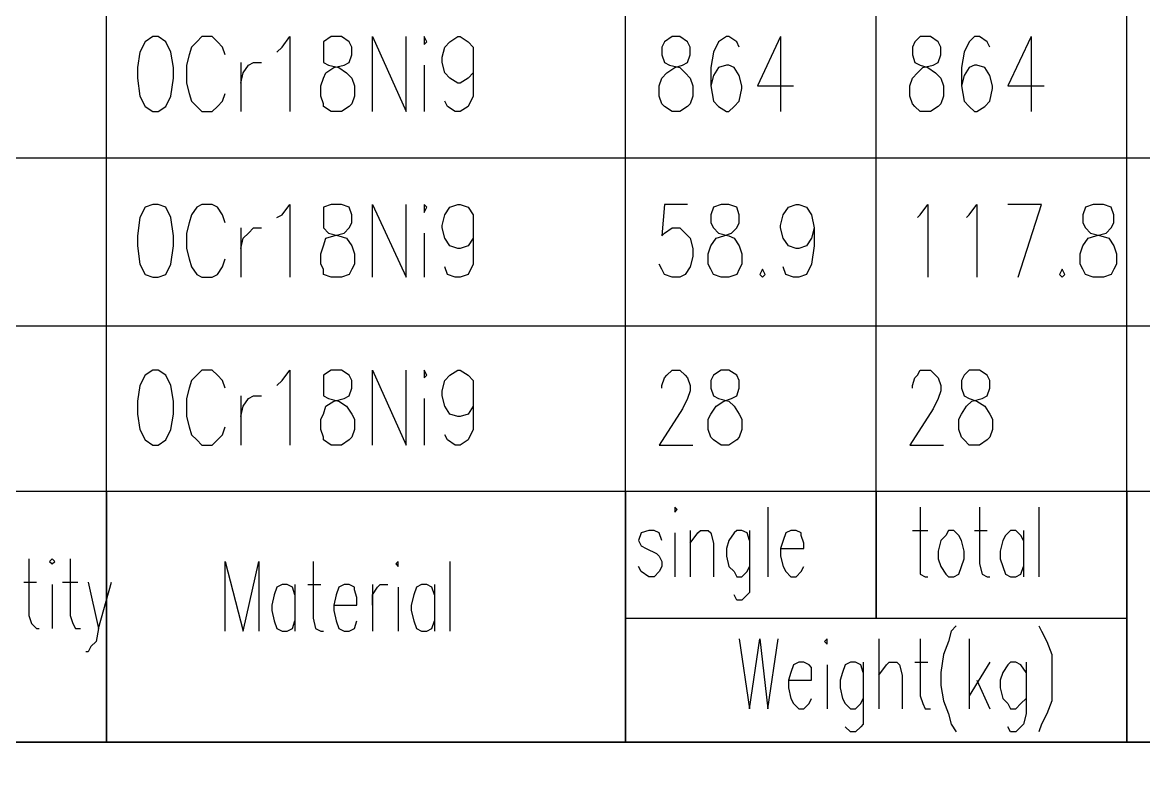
# Model space of a CAD drawing. Extents: x 0.3 to 16.2, y 0.3 to 22.9.
# Drawn here: x 13.832 to 15.278, y 1.971 to 2.935 of the extents above; entities that cross this region are included whole.
import ezdxf

# ---------------------------------------------------------------- set-up
doc = ezdxf.new("R2010")
doc.units = 0
doc.header["$MEASUREMENT"] = 0
doc.linetypes.add('AUSGEZOGEN', pattern=[0])
doc.layers.get('0').update_dxf_attribs({"linetype": 'AUSGEZOGEN'})

msp = doc.modelspace()

# ---------------------------------------------------------------- linework, layer by layer
for points in [[(13.94, 2.76), (13.94, 2.9733)], [(14.61, 2.76), (14.61, 2.9733)], [(14.9333, 2.76), (14.9333, 2.9733)], [(15.2567, 2.76), (15.2567, 2.9733)], [(14, 2.9167), (13.99, 2.91), (13.99, 2.91), (13.9833, 2.8967), (13.9833, 2.8967), (13.98, 2.8767), (13.98, 2.8767), (13.98, 2.8633), (13.98, 2.8633), (13.9833, 2.84), (13.9833, 2.84), (13.99, 2.8267), (13.99, 2.8267), (14, 2.82), (14, 2.82), (14.0067, 2.82), (14.0067, 2.82), (14.0167, 2.8267), (14.0167, 2.8267), (14.0233, 2.84), (14.0233, 2.84), (14.0267, 2.8633), (14.0267, 2.8633), (14.0267, 2.8767), (14.0267, 2.8767), (14.0233, 2.8967), (14.0233, 2.8967), (14.0167, 2.91), (14.0167, 2.91), (14.0067, 2.9167), (14.0067, 2.9167), (14, 2.9167), (14, 2.9167)], [(14.0933, 2.8933), (14.09, 2.9033), (14.09, 2.9033), (14.0833, 2.91), (14.0833, 2.91), (14.0767, 2.9167), (14.0767, 2.9167), (14.0633, 2.9167), (14.0633, 2.9167), (14.0567, 2.91), (14.0567, 2.91), (14.05, 2.9033), (14.05, 2.9033), (14.0467, 2.8933), (14.0467, 2.8933), (14.0433, 2.88), (14.0433, 2.88), (14.0433, 2.8567), (14.0433, 2.8567), (14.0467, 2.8433), (14.0467, 2.8433), (14.05, 2.8333), (14.05, 2.8333), (14.0567, 2.8267), (14.0567, 2.8267), (14.0633, 2.82), (14.0633, 2.82), (14.0767, 2.82), (14.0767, 2.82), (14.0833, 2.8267), (14.0833, 2.8267), (14.09, 2.8333), (14.09, 2.8333), (14.0933, 2.8433)], [(14.16, 2.8967), (14.1667, 2.9033), (14.1667, 2.9033), (14.1767, 2.9167), (14.1767, 2.9167), (14.1767, 2.82)], [(14.23, 2.9167), (14.22, 2.91), (14.22, 2.91), (14.22, 2.8833), (14.22, 2.8833), (14.2267, 2.88), (14.2267, 2.88), (14.24, 2.8767), (14.24, 2.8767), (14.25, 2.87), (14.25, 2.87), (14.2567, 2.8633), (14.2567, 2.8633), (14.26, 2.8533), (14.26, 2.8533), (14.26, 2.84), (14.26, 2.84), (14.2567, 2.83), (14.2567, 2.83), (14.2533, 2.8267), (14.2533, 2.8267), (14.2433, 2.82), (14.2433, 2.82), (14.23, 2.82), (14.23, 2.82), (14.22, 2.8267), (14.22, 2.8267), (14.22, 2.83), (14.22, 2.83), (14.2167, 2.84), (14.2167, 2.84), (14.2167, 2.8533), (14.2167, 2.8533), (14.22, 2.8633), (14.22, 2.8633), (14.2233, 2.87), (14.2233, 2.87), (14.2333, 2.8767), (14.2333, 2.8767), (14.2467, 2.88), (14.2467, 2.88), (14.2533, 2.8833), (14.2533, 2.8833), (14.2567, 2.8933), (14.2567, 2.8933), (14.2567, 2.9033), (14.2567, 2.9033), (14.2533, 2.91), (14.2533, 2.91), (14.2433, 2.9167), (14.2433, 2.9167), (14.23, 2.9167), (14.23, 2.9167)], [(14.2833, 2.82), (14.2833, 2.9167), (14.2833, 2.9167), (14.3267, 2.82), (14.3267, 2.82), (14.3267, 2.9167)], [(14.35, 2.91), (14.35, 2.9067), (14.35, 2.9067), (14.3533, 2.91), (14.3533, 2.91), (14.35, 2.9167), (14.35, 2.9167), (14.35, 2.91), (14.35, 2.91)], [(14.4133, 2.8833), (14.4133, 2.87), (14.4133, 2.87), (14.4067, 2.8633), (14.4067, 2.8633), (14.3967, 2.8567), (14.3967, 2.8567), (14.3933, 2.8567), (14.3933, 2.8567), (14.3833, 2.8633), (14.3833, 2.8633), (14.3767, 2.87), (14.3767, 2.87), (14.3733, 2.8833), (14.3733, 2.8833), (14.3733, 2.89), (14.3733, 2.89), (14.3767, 2.9033), (14.3767, 2.9033), (14.3833, 2.91), (14.3833, 2.91), (14.3933, 2.9167), (14.3933, 2.9167), (14.3967, 2.9167), (14.3967, 2.9167), (14.4067, 2.91), (14.4067, 2.91), (14.4133, 2.9033), (14.4133, 2.9033), (14.4133, 2.84), (14.4133, 2.84), (14.4067, 2.8267), (14.4067, 2.8267), (14.3967, 2.82), (14.3967, 2.82), (14.39, 2.82), (14.39, 2.82), (14.38, 2.8267), (14.38, 2.8267), (14.3767, 2.8333)], [(14.67, 2.9167), (14.66, 2.91), (14.66, 2.91), (14.6567, 2.9033), (14.6567, 2.9033), (14.6567, 2.8933), (14.6567, 2.8933), (14.66, 2.8833), (14.66, 2.8833), (14.6667, 2.88), (14.6667, 2.88), (14.68, 2.8767), (14.68, 2.8767), (14.6867, 2.87), (14.6867, 2.87), (14.6933, 2.8633), (14.6933, 2.8633), (14.6967, 2.8533), (14.6967, 2.8533), (14.6967, 2.84), (14.6967, 2.84), (14.6933, 2.83), (14.6933, 2.83), (14.69, 2.8267), (14.69, 2.8267), (14.68, 2.82), (14.68, 2.82), (14.67, 2.82), (14.67, 2.82), (14.66, 2.8267), (14.66, 2.8267), (14.6567, 2.83), (14.6567, 2.83), (14.6533, 2.84), (14.6533, 2.84), (14.6533, 2.8533), (14.6533, 2.8533), (14.6567, 2.8633), (14.6567, 2.8633), (14.6633, 2.87), (14.6633, 2.87), (14.6733, 2.8767), (14.6733, 2.8767), (14.6833, 2.88), (14.6833, 2.88), (14.69, 2.8833), (14.69, 2.8833), (14.6933, 2.8933), (14.6933, 2.8933), (14.6933, 2.9033), (14.6933, 2.9033), (14.69, 2.91), (14.69, 2.91), (14.68, 2.9167), (14.68, 2.9167), (14.67, 2.9167), (14.67, 2.9167)], [(14.7567, 2.9033), (14.7533, 2.91), (14.7533, 2.91), (14.7433, 2.9167), (14.7433, 2.9167), (14.74, 2.9167), (14.74, 2.9167), (14.73, 2.91), (14.73, 2.91), (14.7233, 2.8967), (14.7233, 2.8967), (14.72, 2.8767), (14.72, 2.8767), (14.72, 2.8533), (14.72, 2.8533), (14.7233, 2.8333), (14.7233, 2.8333), (14.73, 2.8267), (14.73, 2.8267), (14.74, 2.82), (14.74, 2.82), (14.7433, 2.82), (14.7433, 2.82), (14.75, 2.8267), (14.75, 2.8267), (14.7567, 2.8333), (14.7567, 2.8333), (14.76, 2.85), (14.76, 2.85), (14.76, 2.8533), (14.76, 2.8533), (14.7567, 2.8667), (14.7567, 2.8667), (14.75, 2.8767), (14.75, 2.8767), (14.7433, 2.88), (14.7433, 2.88), (14.74, 2.88), (14.74, 2.88), (14.73, 2.8767), (14.73, 2.8767), (14.7233, 2.8667), (14.7233, 2.8667), (14.72, 2.8533)], [(14.81, 2.9167), (14.78, 2.8533), (14.78, 2.8533), (14.8267, 2.8533)], [(14.81, 2.9167), (14.81, 2.82)], [(14.99, 2.9167), (14.9833, 2.91), (14.9833, 2.91), (14.98, 2.9033), (14.98, 2.9033), (14.98, 2.8933), (14.98, 2.8933), (14.9833, 2.8833), (14.9833, 2.8833), (14.99, 2.88), (14.99, 2.88), (15, 2.8767), (15, 2.8767), (15.01, 2.87), (15.01, 2.87), (15.0167, 2.8633), (15.0167, 2.8633), (15.02, 2.8533), (15.02, 2.8533), (15.02, 2.84), (15.02, 2.84), (15.0167, 2.83), (15.0167, 2.83), (15.0133, 2.8267), (15.0133, 2.8267), (15.0033, 2.82), (15.0033, 2.82), (14.99, 2.82), (14.99, 2.82), (14.9833, 2.8267), (14.9833, 2.8267), (14.98, 2.83), (14.98, 2.83), (14.9767, 2.84), (14.9767, 2.84), (14.9767, 2.8533), (14.9767, 2.8533), (14.98, 2.8633), (14.98, 2.8633), (14.9867, 2.87), (14.9867, 2.87), (14.9933, 2.8767), (14.9933, 2.8767), (15.0067, 2.88), (15.0067, 2.88), (15.0133, 2.8833), (15.0133, 2.8833), (15.0167, 2.8933), (15.0167, 2.8933), (15.0167, 2.9033), (15.0167, 2.9033), (15.0133, 2.91), (15.0133, 2.91), (15.0033, 2.9167), (15.0033, 2.9167), (14.99, 2.9167), (14.99, 2.9167)], [(15.08, 2.9033), (15.0767, 2.91), (15.0767, 2.91), (15.0667, 2.9167), (15.0667, 2.9167), (15.06, 2.9167), (15.06, 2.9167), (15.0533, 2.91), (15.0533, 2.91), (15.0467, 2.8967), (15.0467, 2.8967), (15.0433, 2.8767), (15.0433, 2.8767), (15.0433, 2.8533), (15.0433, 2.8533), (15.0467, 2.8333), (15.0467, 2.8333), (15.0533, 2.8267), (15.0533, 2.8267), (15.06, 2.82), (15.06, 2.82), (15.0633, 2.82), (15.0633, 2.82), (15.0733, 2.8267), (15.0733, 2.8267), (15.08, 2.8333), (15.08, 2.8333), (15.0833, 2.85), (15.0833, 2.85), (15.0833, 2.8533), (15.0833, 2.8533), (15.08, 2.8667), (15.08, 2.8667), (15.0733, 2.8767), (15.0733, 2.8767), (15.0633, 2.88), (15.0633, 2.88), (15.06, 2.88), (15.06, 2.88), (15.0533, 2.8767), (15.0533, 2.8767), (15.0467, 2.8667), (15.0467, 2.8667), (15.0433, 2.8533)], [(15.1333, 2.9167), (15.1033, 2.8533), (15.1033, 2.8533), (15.15, 2.8533)], [(15.1333, 2.9167), (15.1333, 2.82)], [(14.1133, 2.8833), (14.1133, 2.82)], [(14.1133, 2.8567), (14.1167, 2.87), (14.1167, 2.87), (14.1233, 2.88), (14.1233, 2.88), (14.13, 2.8833), (14.13, 2.8833), (14.14, 2.8833)], [(14.35, 2.88), (14.35, 2.82)], [(15.9833, 2.76), (11.1433, 2.76)], [(13.94, 2.5433), (13.94, 2.76)], [(14.61, 2.5433), (14.61, 2.76)], [(14.9333, 2.5433), (14.9333, 2.76)], [(15.2567, 2.5433), (15.2567, 2.76)], [(14, 2.7), (13.99, 2.6967), (13.99, 2.6967), (13.9833, 2.6833), (13.9833, 2.6833), (13.98, 2.66), (13.98, 2.66), (13.98, 2.6467), (13.98, 2.6467), (13.9833, 2.6233), (13.9833, 2.6233), (13.99, 2.61), (13.99, 2.61), (14, 2.6067), (14, 2.6067), (14.0067, 2.6067), (14.0067, 2.6067), (14.0167, 2.61), (14.0167, 2.61), (14.0233, 2.6233), (14.0233, 2.6233), (14.0267, 2.6467), (14.0267, 2.6467), (14.0267, 2.66), (14.0267, 2.66), (14.0233, 2.6833), (14.0233, 2.6833), (14.0167, 2.6967), (14.0167, 2.6967), (14.0067, 2.7), (14.0067, 2.7), (14, 2.7), (14, 2.7)], [(14.0933, 2.6767), (14.09, 2.6867), (14.09, 2.6867), (14.0833, 2.6967), (14.0833, 2.6967), (14.0767, 2.7), (14.0767, 2.7), (14.0633, 2.7), (14.0633, 2.7), (14.0567, 2.6967), (14.0567, 2.6967), (14.05, 2.6867), (14.05, 2.6867), (14.0467, 2.6767), (14.0467, 2.6767), (14.0433, 2.6633), (14.0433, 2.6633), (14.0433, 2.6433), (14.0433, 2.6433), (14.0467, 2.63), (14.0467, 2.63), (14.05, 2.62), (14.05, 2.62), (14.0567, 2.61), (14.0567, 2.61), (14.0633, 2.6067), (14.0633, 2.6067), (14.0767, 2.6067), (14.0767, 2.6067), (14.0833, 2.61), (14.0833, 2.61), (14.09, 2.62), (14.09, 2.62), (14.0933, 2.63)], [(14.16, 2.6833), (14.1667, 2.6867), (14.1667, 2.6867), (14.1767, 2.7), (14.1767, 2.7), (14.1767, 2.6067)], [(14.23, 2.7), (14.22, 2.6967), (14.22, 2.6967), (14.22, 2.67), (14.22, 2.67), (14.2267, 2.6633), (14.2267, 2.6633), (14.24, 2.66), (14.24, 2.66), (14.25, 2.6567), (14.25, 2.6567), (14.2567, 2.6467), (14.2567, 2.6467), (14.26, 2.6367), (14.26, 2.6367), (14.26, 2.6233), (14.26, 2.6233), (14.2567, 2.6167), (14.2567, 2.6167), (14.2533, 2.61), (14.2533, 2.61), (14.2433, 2.6067), (14.2433, 2.6067), (14.23, 2.6067), (14.23, 2.6067), (14.22, 2.61), (14.22, 2.61), (14.22, 2.6167), (14.22, 2.6167), (14.2167, 2.6233), (14.2167, 2.6233), (14.2167, 2.6367), (14.2167, 2.6367), (14.22, 2.6467), (14.22, 2.6467), (14.2233, 2.6567), (14.2233, 2.6567), (14.2333, 2.66), (14.2333, 2.66), (14.2467, 2.6633), (14.2467, 2.6633), (14.2533, 2.67), (14.2533, 2.67), (14.2567, 2.6767), (14.2567, 2.6767), (14.2567, 2.6867), (14.2567, 2.6867), (14.2533, 2.6967), (14.2533, 2.6967), (14.2433, 2.7), (14.2433, 2.7), (14.23, 2.7), (14.23, 2.7)], [(14.2833, 2.6067), (14.2833, 2.7), (14.2833, 2.7), (14.3267, 2.6067), (14.3267, 2.6067), (14.3267, 2.7)], [(14.35, 2.6967), (14.35, 2.69), (14.35, 2.69), (14.3533, 2.6967), (14.3533, 2.6967), (14.35, 2.7), (14.35, 2.7), (14.35, 2.6967), (14.35, 2.6967)], [(14.4133, 2.67), (14.4133, 2.6567), (14.4133, 2.6567), (14.4067, 2.6467), (14.4067, 2.6467), (14.3967, 2.6433), (14.3967, 2.6433), (14.3933, 2.6433), (14.3933, 2.6433), (14.3833, 2.6467), (14.3833, 2.6467), (14.3767, 2.6567), (14.3767, 2.6567), (14.3733, 2.67), (14.3733, 2.67), (14.3733, 2.6733), (14.3733, 2.6733), (14.3767, 2.6867), (14.3767, 2.6867), (14.3833, 2.6967), (14.3833, 2.6967), (14.3933, 2.7), (14.3933, 2.7), (14.3967, 2.7), (14.3967, 2.7), (14.4067, 2.6967), (14.4067, 2.6967), (14.4133, 2.6867), (14.4133, 2.6867), (14.4133, 2.6233), (14.4133, 2.6233), (14.4067, 2.61), (14.4067, 2.61), (14.3967, 2.6067), (14.3967, 2.6067), (14.39, 2.6067), (14.39, 2.6067), (14.38, 2.61), (14.38, 2.61), (14.3767, 2.62)], [(14.69, 2.7), (14.66, 2.7), (14.66, 2.7), (14.6567, 2.66), (14.6567, 2.66), (14.66, 2.6633), (14.66, 2.6633), (14.67, 2.67), (14.67, 2.67), (14.68, 2.67), (14.68, 2.67), (14.6867, 2.6633), (14.6867, 2.6633), (14.6933, 2.6567), (14.6933, 2.6567), (14.6967, 2.6433), (14.6967, 2.6433), (14.6967, 2.6333), (14.6967, 2.6333), (14.6933, 2.62), (14.6933, 2.62), (14.6867, 2.61), (14.6867, 2.61), (14.68, 2.6067), (14.68, 2.6067), (14.67, 2.6067), (14.67, 2.6067), (14.66, 2.61), (14.66, 2.61), (14.6567, 2.6167), (14.6567, 2.6167), (14.6533, 2.6233)], [(14.7333, 2.7), (14.7233, 2.6967), (14.7233, 2.6967), (14.72, 2.6867), (14.72, 2.6867), (14.72, 2.6767), (14.72, 2.6767), (14.7233, 2.67), (14.7233, 2.67), (14.73, 2.6633), (14.73, 2.6633), (14.7433, 2.66), (14.7433, 2.66), (14.75, 2.6567), (14.75, 2.6567), (14.7567, 2.6467), (14.7567, 2.6467), (14.76, 2.6367), (14.76, 2.6367), (14.76, 2.6233), (14.76, 2.6233), (14.7567, 2.6167), (14.7567, 2.6167), (14.7533, 2.61), (14.7533, 2.61), (14.7433, 2.6067), (14.7433, 2.6067), (14.7333, 2.6067), (14.7333, 2.6067), (14.7233, 2.61), (14.7233, 2.61), (14.72, 2.6167), (14.72, 2.6167), (14.7167, 2.6233), (14.7167, 2.6233), (14.7167, 2.6367), (14.7167, 2.6367), (14.72, 2.6467), (14.72, 2.6467), (14.7267, 2.6567), (14.7267, 2.6567), (14.7367, 2.66), (14.7367, 2.66), (14.7467, 2.6633), (14.7467, 2.6633), (14.7533, 2.67), (14.7533, 2.67), (14.7567, 2.6767), (14.7567, 2.6767), (14.7567, 2.6867), (14.7567, 2.6867), (14.7533, 2.6967), (14.7533, 2.6967), (14.7433, 2.7), (14.7433, 2.7), (14.7333, 2.7), (14.7333, 2.7)], [(14.8533, 2.67), (14.85, 2.6567), (14.85, 2.6567), (14.8433, 2.6467), (14.8433, 2.6467), (14.8333, 2.6433), (14.8333, 2.6433), (14.83, 2.6433), (14.83, 2.6433), (14.82, 2.6467), (14.82, 2.6467), (14.8133, 2.6567), (14.8133, 2.6567), (14.81, 2.67), (14.81, 2.67), (14.81, 2.6733), (14.81, 2.6733), (14.8133, 2.6867), (14.8133, 2.6867), (14.82, 2.6967), (14.82, 2.6967), (14.83, 2.7), (14.83, 2.7), (14.8333, 2.7), (14.8333, 2.7), (14.8433, 2.6967), (14.8433, 2.6967), (14.85, 2.6867), (14.85, 2.6867), (14.8533, 2.67), (14.8533, 2.67), (14.8533, 2.6467), (14.8533, 2.6467), (14.85, 2.6233), (14.85, 2.6233), (14.8433, 2.61), (14.8433, 2.61), (14.8333, 2.6067), (14.8333, 2.6067), (14.8267, 2.6067), (14.8267, 2.6067), (14.8167, 2.61), (14.8167, 2.61), (14.8133, 2.62)], [(14.9867, 2.6833), (14.99, 2.6867), (14.99, 2.6867), (15, 2.7), (15, 2.7), (15, 2.6067)], [(15.05, 2.6833), (15.0533, 2.6867), (15.0533, 2.6867), (15.0633, 2.7), (15.0633, 2.7), (15.0633, 2.6067)], [(15.1167, 2.6067), (15.1467, 2.7), (15.1467, 2.7), (15.1033, 2.7)], [(15.2133, 2.7), (15.2033, 2.6967), (15.2033, 2.6967), (15.2, 2.6867), (15.2, 2.6867), (15.2, 2.6767), (15.2, 2.6767), (15.2033, 2.67), (15.2033, 2.67), (15.21, 2.6633), (15.21, 2.6633), (15.2233, 2.66), (15.2233, 2.66), (15.2333, 2.6567), (15.2333, 2.6567), (15.24, 2.6467), (15.24, 2.6467), (15.2433, 2.6367), (15.2433, 2.6367), (15.2433, 2.6233), (15.2433, 2.6233), (15.24, 2.6167), (15.24, 2.6167), (15.2367, 2.61), (15.2367, 2.61), (15.2267, 2.6067), (15.2267, 2.6067), (15.2133, 2.6067), (15.2133, 2.6067), (15.2033, 2.61), (15.2033, 2.61), (15.2, 2.6167), (15.2, 2.6167), (15.1967, 2.6233), (15.1967, 2.6233), (15.1967, 2.6367), (15.1967, 2.6367), (15.2, 2.6467), (15.2, 2.6467), (15.2067, 2.6567), (15.2067, 2.6567), (15.2167, 2.66), (15.2167, 2.66), (15.23, 2.6633), (15.23, 2.6633), (15.2367, 2.67), (15.2367, 2.67), (15.24, 2.6767), (15.24, 2.6767), (15.24, 2.6867), (15.24, 2.6867), (15.2367, 2.6967), (15.2367, 2.6967), (15.2267, 2.7), (15.2267, 2.7), (15.2133, 2.7), (15.2133, 2.7)], [(14.1133, 2.67), (14.1133, 2.6067)], [(14.1133, 2.6433), (14.1167, 2.6567), (14.1167, 2.6567), (14.1233, 2.6633), (14.1233, 2.6633), (14.13, 2.67), (14.13, 2.67), (14.14, 2.67)], [(14.35, 2.6633), (14.35, 2.6067)], [(14.7867, 2.6167), (14.7833, 2.61), (14.7833, 2.61), (14.7867, 2.6067), (14.7867, 2.6067), (14.79, 2.61), (14.79, 2.61), (14.7867, 2.6167), (14.7867, 2.6167)], [(15.1733, 2.6167), (15.17, 2.61), (15.17, 2.61), (15.1733, 2.6067), (15.1733, 2.6067), (15.1767, 2.61), (15.1767, 2.61), (15.1733, 2.6167), (15.1733, 2.6167)], [(15.9833, 2.5433), (11.1433, 2.5433)], [(13.94, 2.33), (13.94, 2.5433)], [(14.61, 2.33), (14.61, 2.5433)], [(14.9333, 2.33), (14.9333, 2.5433)], [(15.2567, 2.33), (15.2567, 2.5433)], [(14, 2.4867), (13.99, 2.48), (13.99, 2.48), (13.9833, 2.4667), (13.9833, 2.4667), (13.98, 2.4467), (13.98, 2.4467), (13.98, 2.43), (13.98, 2.43), (13.9833, 2.41), (13.9833, 2.41), (13.99, 2.3967), (13.99, 2.3967), (14, 2.39), (14, 2.39), (14.0067, 2.39), (14.0067, 2.39), (14.0167, 2.3967), (14.0167, 2.3967), (14.0233, 2.41), (14.0233, 2.41), (14.0267, 2.43), (14.0267, 2.43), (14.0267, 2.4467), (14.0267, 2.4467), (14.0233, 2.4667), (14.0233, 2.4667), (14.0167, 2.48), (14.0167, 2.48), (14.0067, 2.4867), (14.0067, 2.4867), (14, 2.4867), (14, 2.4867)], [(14.0933, 2.4633), (14.09, 2.4733), (14.09, 2.4733), (14.0833, 2.48), (14.0833, 2.48), (14.0767, 2.4867), (14.0767, 2.4867), (14.0633, 2.4867), (14.0633, 2.4867), (14.0567, 2.48), (14.0567, 2.48), (14.05, 2.4733), (14.05, 2.4733), (14.0467, 2.4633), (14.0467, 2.4633), (14.0433, 2.45), (14.0433, 2.45), (14.0433, 2.4267), (14.0433, 2.4267), (14.0467, 2.4133), (14.0467, 2.4133), (14.05, 2.4033), (14.05, 2.4033), (14.0567, 2.3967), (14.0567, 2.3967), (14.0633, 2.39), (14.0633, 2.39), (14.0767, 2.39), (14.0767, 2.39), (14.0833, 2.3967), (14.0833, 2.3967), (14.09, 2.4033), (14.09, 2.4033), (14.0933, 2.4133)], [(14.16, 2.4667), (14.1667, 2.4733), (14.1667, 2.4733), (14.1767, 2.4867), (14.1767, 2.4867), (14.1767, 2.39)], [(14.23, 2.4867), (14.22, 2.48), (14.22, 2.48), (14.22, 2.4533), (14.22, 2.4533), (14.2267, 2.45), (14.2267, 2.45), (14.24, 2.4467), (14.24, 2.4467), (14.25, 2.44), (14.25, 2.44), (14.2567, 2.43), (14.2567, 2.43), (14.26, 2.4233), (14.26, 2.4233), (14.26, 2.41), (14.26, 2.41), (14.2567, 2.4), (14.2567, 2.4), (14.2533, 2.3967), (14.2533, 2.3967), (14.2433, 2.39), (14.2433, 2.39), (14.23, 2.39), (14.23, 2.39), (14.22, 2.3967), (14.22, 2.3967), (14.22, 2.4), (14.22, 2.4), (14.2167, 2.41), (14.2167, 2.41), (14.2167, 2.4233), (14.2167, 2.4233), (14.22, 2.43), (14.22, 2.43), (14.2233, 2.44), (14.2233, 2.44), (14.2333, 2.4467), (14.2333, 2.4467), (14.2467, 2.45), (14.2467, 2.45), (14.2533, 2.4533), (14.2533, 2.4533), (14.2567, 2.4633), (14.2567, 2.4633), (14.2567, 2.4733), (14.2567, 2.4733), (14.2533, 2.48), (14.2533, 2.48), (14.2433, 2.4867), (14.2433, 2.4867), (14.23, 2.4867), (14.23, 2.4867)], [(14.2833, 2.39), (14.2833, 2.4867), (14.2833, 2.4867), (14.3267, 2.39), (14.3267, 2.39), (14.3267, 2.4867)], [(14.35, 2.48), (14.35, 2.4767), (14.35, 2.4767), (14.3533, 2.48), (14.3533, 2.48), (14.35, 2.4867), (14.35, 2.4867), (14.35, 2.48), (14.35, 2.48)], [(14.4133, 2.4533), (14.4133, 2.44), (14.4133, 2.44), (14.4067, 2.43), (14.4067, 2.43), (14.3967, 2.4267), (14.3967, 2.4267), (14.3933, 2.4267), (14.3933, 2.4267), (14.3833, 2.43), (14.3833, 2.43), (14.3767, 2.44), (14.3767, 2.44), (14.3733, 2.4533), (14.3733, 2.4533), (14.3733, 2.46), (14.3733, 2.46), (14.3767, 2.4733), (14.3767, 2.4733), (14.3833, 2.48), (14.3833, 2.48), (14.3933, 2.4867), (14.3933, 2.4867), (14.3967, 2.4867), (14.3967, 2.4867), (14.4067, 2.48), (14.4067, 2.48), (14.4133, 2.4733), (14.4133, 2.4733), (14.4133, 2.41), (14.4133, 2.41), (14.4067, 2.3967), (14.4067, 2.3967), (14.3967, 2.39), (14.3967, 2.39), (14.39, 2.39), (14.39, 2.39), (14.38, 2.3967), (14.38, 2.3967), (14.3767, 2.4033)], [(14.6567, 2.4633), (14.6567, 2.4667), (14.6567, 2.4667), (14.66, 2.4767), (14.66, 2.4767), (14.6633, 2.48), (14.6633, 2.48), (14.67, 2.4867), (14.67, 2.4867), (14.68, 2.4867), (14.68, 2.4867), (14.6867, 2.48), (14.6867, 2.48), (14.69, 2.4767), (14.69, 2.4767), (14.6933, 2.4667), (14.6933, 2.4667), (14.6933, 2.46), (14.6933, 2.46), (14.69, 2.45), (14.69, 2.45), (14.6833, 2.4367), (14.6833, 2.4367), (14.6533, 2.39), (14.6533, 2.39), (14.6967, 2.39)], [(14.7333, 2.4867), (14.7233, 2.48), (14.7233, 2.48), (14.72, 2.4733), (14.72, 2.4733), (14.72, 2.4633), (14.72, 2.4633), (14.7233, 2.4533), (14.7233, 2.4533), (14.73, 2.45), (14.73, 2.45), (14.7433, 2.4467), (14.7433, 2.4467), (14.75, 2.44), (14.75, 2.44), (14.7567, 2.43), (14.7567, 2.43), (14.76, 2.4233), (14.76, 2.4233), (14.76, 2.41), (14.76, 2.41), (14.7567, 2.4), (14.7567, 2.4), (14.7533, 2.3967), (14.7533, 2.3967), (14.7433, 2.39), (14.7433, 2.39), (14.7333, 2.39), (14.7333, 2.39), (14.7233, 2.3967), (14.7233, 2.3967), (14.72, 2.4), (14.72, 2.4), (14.7167, 2.41), (14.7167, 2.41), (14.7167, 2.4233), (14.7167, 2.4233), (14.72, 2.43), (14.72, 2.43), (14.7267, 2.44), (14.7267, 2.44), (14.7367, 2.4467), (14.7367, 2.4467), (14.7467, 2.45), (14.7467, 2.45), (14.7533, 2.4533), (14.7533, 2.4533), (14.7567, 2.4633), (14.7567, 2.4633), (14.7567, 2.4733), (14.7567, 2.4733), (14.7533, 2.48), (14.7533, 2.48), (14.7433, 2.4867), (14.7433, 2.4867), (14.7333, 2.4867), (14.7333, 2.4867)], [(14.98, 2.4633), (14.98, 2.4667), (14.98, 2.4667), (14.9833, 2.4767), (14.9833, 2.4767), (14.9867, 2.48), (14.9867, 2.48), (14.99, 2.4867), (14.99, 2.4867), (15.0033, 2.4867), (15.0033, 2.4867), (15.01, 2.48), (15.01, 2.48), (15.0133, 2.4767), (15.0133, 2.4767), (15.0167, 2.4667), (15.0167, 2.4667), (15.0167, 2.46), (15.0167, 2.46), (15.0133, 2.45), (15.0133, 2.45), (15.0067, 2.4367), (15.0067, 2.4367), (14.9767, 2.39), (14.9767, 2.39), (15.02, 2.39)], [(15.0533, 2.4867), (15.0467, 2.48), (15.0467, 2.48), (15.0433, 2.4733), (15.0433, 2.4733), (15.0433, 2.4633), (15.0433, 2.4633), (15.0467, 2.4533), (15.0467, 2.4533), (15.0533, 2.45), (15.0533, 2.45), (15.0633, 2.4467), (15.0633, 2.4467), (15.0733, 2.44), (15.0733, 2.44), (15.08, 2.43), (15.08, 2.43), (15.0833, 2.4233), (15.0833, 2.4233), (15.0833, 2.41), (15.0833, 2.41), (15.08, 2.4), (15.08, 2.4), (15.0767, 2.3967), (15.0767, 2.3967), (15.0667, 2.39), (15.0667, 2.39), (15.0533, 2.39), (15.0533, 2.39), (15.0467, 2.3967), (15.0467, 2.3967), (15.0433, 2.4), (15.0433, 2.4), (15.04, 2.41), (15.04, 2.41), (15.04, 2.4233), (15.04, 2.4233), (15.0433, 2.43), (15.0433, 2.43), (15.05, 2.44), (15.05, 2.44), (15.0567, 2.4467), (15.0567, 2.4467), (15.07, 2.45), (15.07, 2.45), (15.0767, 2.4533), (15.0767, 2.4533), (15.08, 2.4633), (15.08, 2.4633), (15.08, 2.4733), (15.08, 2.4733), (15.0767, 2.48), (15.0767, 2.48), (15.0667, 2.4867), (15.0667, 2.4867), (15.0533, 2.4867), (15.0533, 2.4867)], [(14.1133, 2.4533), (14.1133, 2.39)], [(14.1133, 2.4267), (14.1167, 2.44), (14.1167, 2.44), (14.1233, 2.45), (14.1233, 2.45), (14.13, 2.4533), (14.13, 2.4533), (14.14, 2.4533)], [(14.35, 2.45), (14.35, 2.39)], [(15.9833, 2.33), (11.1433, 2.33), (11.1433, 2.33), (11.1433, 2.0067)], [(15.9833, 2.33), (11.1433, 2.33), (11.1433, 2.33), (11.1433, 2.0067)], [(13.94, 2.0067), (13.94, 2.33), (13.94, 2.33), (13.94, 2.0067), (13.94, 2.0067)], [(14.61, 2.0067), (14.61, 2.33), (14.61, 2.33), (14.61, 2.0067), (14.61, 2.0067)], [(14.9333, 2.1667), (14.9333, 2.33), (14.9333, 2.33), (14.9333, 2.1667), (14.9333, 2.1667)], [(15.2567, 2.0067), (15.2567, 2.33), (15.2567, 2.33), (15.2567, 2.0067), (15.2567, 2.0067)], [(14.6733, 2.3067), (14.6733, 2.3033), (14.6733, 2.3033), (14.6767, 2.3067), (14.6767, 2.3067), (14.6733, 2.31), (14.6733, 2.31), (14.6733, 2.3067), (14.6733, 2.3067)], [(14.7933, 2.31), (14.7933, 2.22)], [(14.99, 2.31), (14.99, 2.2233), (14.99, 2.2233), (14.9967, 2.22), (14.9967, 2.22), (15, 2.22)], [(15.0667, 2.31), (15.0667, 2.2367), (15.0667, 2.2367), (15.07, 2.2233), (15.07, 2.2233), (15.0767, 2.22), (15.0767, 2.22), (15.08, 2.22)], [(15.1433, 2.31), (15.1433, 2.22)], [(14.6567, 2.2667), (14.6533, 2.2767), (14.6533, 2.2767), (14.6467, 2.28), (14.6467, 2.28), (14.64, 2.28), (14.64, 2.28), (14.63, 2.2767), (14.63, 2.2767), (14.6267, 2.2667), (14.6267, 2.2667), (14.63, 2.26), (14.63, 2.26), (14.6367, 2.2567), (14.6367, 2.2567), (14.65, 2.25), (14.65, 2.25), (14.6533, 2.2467), (14.6533, 2.2467), (14.6567, 2.24), (14.6567, 2.24), (14.6567, 2.2333), (14.6567, 2.2333), (14.6533, 2.2267), (14.6533, 2.2267), (14.6467, 2.22), (14.6467, 2.22), (14.64, 2.22), (14.64, 2.22), (14.63, 2.2267), (14.63, 2.2267), (14.6267, 2.2333)], [(14.6733, 2.2767), (14.6733, 2.22)], [(14.6933, 2.28), (14.6933, 2.22)], [(14.6933, 2.2633), (14.7033, 2.2767), (14.7033, 2.2767), (14.7067, 2.28), (14.7067, 2.28), (14.7167, 2.28), (14.7167, 2.28), (14.72, 2.2767), (14.72, 2.2767), (14.7233, 2.2633), (14.7233, 2.2633), (14.7233, 2.22)], [(14.77, 2.2667), (14.7667, 2.2767), (14.7667, 2.2767), (14.76, 2.28), (14.76, 2.28), (14.7533, 2.28), (14.7533, 2.28), (14.75, 2.2767), (14.75, 2.2767), (14.7433, 2.2667), (14.7433, 2.2667), (14.74, 2.2567), (14.74, 2.2567), (14.74, 2.2467), (14.74, 2.2467), (14.7433, 2.2333), (14.7433, 2.2333), (14.75, 2.2267), (14.75, 2.2267), (14.7533, 2.22), (14.7533, 2.22), (14.76, 2.22), (14.76, 2.22), (14.7667, 2.2267), (14.7667, 2.2267), (14.77, 2.2333)], [(14.77, 2.28), (14.77, 2.2), (14.77, 2.2), (14.7667, 2.1967), (14.7667, 2.1967), (14.76, 2.19), (14.76, 2.19), (14.7533, 2.19), (14.7533, 2.19), (14.75, 2.1967)], [(14.81, 2.2567), (14.84, 2.2567), (14.84, 2.2567), (14.84, 2.2633), (14.84, 2.2633), (14.8367, 2.2733), (14.8367, 2.2733), (14.8367, 2.2767), (14.8367, 2.2767), (14.83, 2.28), (14.83, 2.28), (14.8233, 2.28), (14.8233, 2.28), (14.8167, 2.2767), (14.8167, 2.2767), (14.8133, 2.2667), (14.8133, 2.2667), (14.81, 2.2567), (14.81, 2.2567), (14.81, 2.2467), (14.81, 2.2467), (14.8133, 2.2333), (14.8133, 2.2333), (14.8167, 2.2267), (14.8167, 2.2267), (14.8233, 2.22), (14.8233, 2.22), (14.83, 2.22), (14.83, 2.22), (14.8367, 2.2267), (14.8367, 2.2267), (14.84, 2.2333)], [(14.98, 2.28), (15, 2.28)], [(15.0267, 2.28), (15.0233, 2.2733), (15.0233, 2.2733), (15.0167, 2.2667), (15.0167, 2.2667), (15.0133, 2.2533), (15.0133, 2.2533), (15.0133, 2.2433), (15.0133, 2.2433), (15.0167, 2.2333), (15.0167, 2.2333), (15.0233, 2.2233), (15.0233, 2.2233), (15.0267, 2.22), (15.0267, 2.22), (15.0333, 2.22), (15.0333, 2.22), (15.04, 2.2233), (15.04, 2.2233), (15.0433, 2.2333), (15.0433, 2.2333), (15.0467, 2.2433), (15.0467, 2.2433), (15.0467, 2.2533), (15.0467, 2.2533), (15.0433, 2.2667), (15.0433, 2.2667), (15.04, 2.2733), (15.04, 2.2733), (15.0333, 2.28), (15.0333, 2.28), (15.0267, 2.28), (15.0267, 2.28)], [(15.06, 2.28), (15.0767, 2.28)], [(15.1233, 2.2667), (15.12, 2.2733), (15.12, 2.2733), (15.1133, 2.28), (15.1133, 2.28), (15.1067, 2.28), (15.1067, 2.28), (15.1, 2.2733), (15.1, 2.2733), (15.0967, 2.2667), (15.0967, 2.2667), (15.0933, 2.2533), (15.0933, 2.2533), (15.0933, 2.2433), (15.0933, 2.2433), (15.0967, 2.2333), (15.0967, 2.2333), (15.1, 2.2233), (15.1, 2.2233), (15.1067, 2.22), (15.1067, 2.22), (15.1133, 2.22), (15.1133, 2.22), (15.12, 2.2233), (15.12, 2.2233), (15.1233, 2.2333)], [(15.1233, 2.28), (15.1233, 2.22)], [(13.84, 2.2433), (13.84, 2.17), (13.84, 2.17), (13.8433, 2.16), (13.8433, 2.16), (13.85, 2.1533), (13.85, 2.1533), (13.8533, 2.1533)], [(13.8667, 2.24), (13.87, 2.2367), (13.87, 2.2367), (13.8733, 2.24), (13.8733, 2.24), (13.87, 2.2433), (13.87, 2.2433), (13.8667, 2.24), (13.8667, 2.24)], [(13.8933, 2.2433), (13.8933, 2.17), (13.8933, 2.17), (13.8967, 2.16), (13.8967, 2.16), (13.9, 2.1533), (13.9, 2.1533), (13.9067, 2.1533)], [(14.0933, 2.15), (14.0933, 2.24), (14.0933, 2.24), (14.1167, 2.15), (14.1167, 2.15), (14.1367, 2.24), (14.1367, 2.24), (14.1367, 2.15)], [(14.2067, 2.24), (14.2067, 2.1667), (14.2067, 2.1667), (14.21, 2.1533), (14.21, 2.1533), (14.2167, 2.15), (14.2167, 2.15), (14.22, 2.15)], [(14.3133, 2.2367), (14.3167, 2.2333), (14.3167, 2.2333), (14.3167, 2.24), (14.3167, 2.24), (14.3133, 2.2367), (14.3133, 2.2367)], [(14.3833, 2.24), (14.3833, 2.15)], [(13.8333, 2.2133), (13.85, 2.2133)], [(13.87, 2.21), (13.87, 2.1533)], [(13.8833, 2.2133), (13.9033, 2.2133)], [(13.9167, 2.2133), (13.93, 2.1533), (13.93, 2.1533), (13.9467, 2.2133)], [(14.1833, 2.1967), (14.18, 2.2067), (14.18, 2.2067), (14.1733, 2.21), (14.1733, 2.21), (14.1667, 2.21), (14.1667, 2.21), (14.16, 2.2067), (14.16, 2.2067), (14.1567, 2.1967), (14.1567, 2.1967), (14.1533, 2.1833), (14.1533, 2.1833), (14.1533, 2.1767), (14.1533, 2.1767), (14.1567, 2.1633), (14.1567, 2.1633), (14.16, 2.1533), (14.16, 2.1533), (14.1667, 2.15), (14.1667, 2.15), (14.1733, 2.15), (14.1733, 2.15), (14.18, 2.1533), (14.18, 2.1533), (14.1833, 2.1633)], [(14.1833, 2.21), (14.1833, 2.15)], [(14.2, 2.21), (14.2167, 2.21)], [(14.2333, 2.1833), (14.2633, 2.1833), (14.2633, 2.1833), (14.2633, 2.1933), (14.2633, 2.1933), (14.26, 2.2033), (14.26, 2.2033), (14.26, 2.2067), (14.26, 2.2067), (14.2533, 2.21), (14.2533, 2.21), (14.2467, 2.21), (14.2467, 2.21), (14.24, 2.2067), (14.24, 2.2067), (14.2367, 2.1967), (14.2367, 2.1967), (14.2333, 2.1833), (14.2333, 2.1833), (14.2333, 2.1767), (14.2333, 2.1767), (14.2367, 2.1633), (14.2367, 2.1633), (14.24, 2.1533), (14.24, 2.1533), (14.2467, 2.15), (14.2467, 2.15), (14.2533, 2.15), (14.2533, 2.15), (14.26, 2.1533), (14.26, 2.1533), (14.2633, 2.1633)], [(14.2833, 2.21), (14.2833, 2.15)], [(14.2833, 2.1833), (14.2833, 2.1967), (14.2833, 2.1967), (14.29, 2.2067), (14.29, 2.2067), (14.2933, 2.21), (14.2933, 2.21), (14.3033, 2.21)], [(14.3167, 2.2067), (14.3167, 2.15)], [(14.3633, 2.1967), (14.36, 2.2067), (14.36, 2.2067), (14.3533, 2.21), (14.3533, 2.21), (14.3467, 2.21), (14.3467, 2.21), (14.34, 2.2067), (14.34, 2.2067), (14.3367, 2.1967), (14.3367, 2.1967), (14.3333, 2.1833), (14.3333, 2.1833), (14.3333, 2.1767), (14.3333, 2.1767), (14.3367, 2.1633), (14.3367, 2.1633), (14.34, 2.1533), (14.34, 2.1533), (14.3467, 2.15), (14.3467, 2.15), (14.3533, 2.15), (14.3533, 2.15), (14.36, 2.1533), (14.36, 2.1533), (14.3633, 2.1633)], [(14.3633, 2.21), (14.3633, 2.15)], [(14.61, 2.1667), (15.2567, 2.1667)], [(15.0367, 2.1567), (15.03, 2.15), (15.03, 2.15), (15.0267, 2.1367), (15.0267, 2.1367), (15.02, 2.12), (15.02, 2.12), (15.0167, 2.0967), (15.0167, 2.0967), (15.0167, 2.08), (15.0167, 2.08), (15.02, 2.06), (15.02, 2.06), (15.0267, 2.0433), (15.0267, 2.0433), (15.03, 2.03), (15.03, 2.03), (15.0367, 2.02)], [(15.1433, 2.1567), (15.1467, 2.15), (15.1467, 2.15), (15.1533, 2.1367), (15.1533, 2.1367), (15.16, 2.12), (15.16, 2.12), (15.16, 2.06), (15.16, 2.06), (15.1533, 2.0433), (15.1533, 2.0433), (15.1467, 2.03), (15.1467, 2.03), (15.1433, 2.02)], [(13.93, 2.1533), (13.9267, 2.1367), (13.9267, 2.1367), (13.92, 2.13), (13.92, 2.13), (13.9167, 2.1233), (13.9167, 2.1233), (13.9133, 2.1233)], [(14.7567, 2.14), (14.77, 2.05), (14.77, 2.05), (14.7833, 2.14), (14.7833, 2.14), (14.7933, 2.05), (14.7933, 2.05), (14.8067, 2.14)], [(14.8667, 2.1367), (14.87, 2.1333), (14.87, 2.1333), (14.87, 2.14), (14.87, 2.14), (14.8667, 2.1367), (14.8667, 2.1367)], [(14.9367, 2.14), (14.9367, 2.05)], [(14.99, 2.14), (14.99, 2.0667), (14.99, 2.0667), (14.9933, 2.0567), (14.9933, 2.0567), (14.9967, 2.05), (14.9967, 2.05), (15.0033, 2.05)], [(15.0533, 2.14), (15.0533, 2.05)], [(14.82, 2.0867), (14.85, 2.0867), (14.85, 2.0867), (14.85, 2.0933), (14.85, 2.0933), (14.85, 2.1033), (14.85, 2.1033), (14.8467, 2.1067), (14.8467, 2.1067), (14.84, 2.11), (14.84, 2.11), (14.8333, 2.11), (14.8333, 2.11), (14.8267, 2.1067), (14.8267, 2.1067), (14.8233, 2.0967), (14.8233, 2.0967), (14.82, 2.0867), (14.82, 2.0867), (14.82, 2.0767), (14.82, 2.0767), (14.8233, 2.0633), (14.8233, 2.0633), (14.8267, 2.0567), (14.8267, 2.0567), (14.8333, 2.05), (14.8333, 2.05), (14.84, 2.05), (14.84, 2.05), (14.8467, 2.0567), (14.8467, 2.0567), (14.85, 2.0633)], [(14.87, 2.1067), (14.87, 2.05)], [(14.9167, 2.0967), (14.9133, 2.1067), (14.9133, 2.1067), (14.9067, 2.11), (14.9067, 2.11), (14.9, 2.11), (14.9, 2.11), (14.8933, 2.1067), (14.8933, 2.1067), (14.89, 2.0967), (14.89, 2.0967), (14.8867, 2.0867), (14.8867, 2.0867), (14.8867, 2.0767), (14.8867, 2.0767), (14.89, 2.0633), (14.89, 2.0633), (14.8933, 2.0567), (14.8933, 2.0567), (14.9, 2.05), (14.9, 2.05), (14.9067, 2.05), (14.9067, 2.05), (14.9133, 2.0567), (14.9133, 2.0567), (14.9167, 2.0633)], [(14.9167, 2.11), (14.9167, 2.03), (14.9167, 2.03), (14.9133, 2.0267), (14.9133, 2.0267), (14.9067, 2.02), (14.9067, 2.02), (14.9, 2.02), (14.9, 2.02), (14.8933, 2.0267)], [(14.9367, 2.0933), (14.9467, 2.1067), (14.9467, 2.1067), (14.95, 2.11), (14.95, 2.11), (14.96, 2.11), (14.96, 2.11), (14.9633, 2.1067), (14.9633, 2.1067), (14.9667, 2.0933), (14.9667, 2.0933), (14.9667, 2.05)], [(14.9833, 2.11), (15, 2.11)], [(15.08, 2.11), (15.0533, 2.0667)], [(15.1267, 2.0967), (15.12, 2.1067), (15.12, 2.1067), (15.1133, 2.11), (15.1133, 2.11), (15.1067, 2.11), (15.1067, 2.11), (15.1033, 2.1067), (15.1033, 2.1067), (15.0967, 2.0967), (15.0967, 2.0967), (15.0933, 2.0867), (15.0933, 2.0867), (15.0933, 2.0767), (15.0933, 2.0767), (15.0967, 2.0633), (15.0967, 2.0633), (15.1033, 2.0567), (15.1033, 2.0567), (15.1067, 2.05), (15.1067, 2.05), (15.1133, 2.05), (15.1133, 2.05), (15.12, 2.0567), (15.12, 2.0567), (15.1267, 2.0633)], [(15.1267, 2.11), (15.1267, 2.0433), (15.1267, 2.0433), (15.1233, 2.03), (15.1233, 2.03), (15.12, 2.0267), (15.12, 2.0267), (15.1133, 2.02), (15.1133, 2.02), (15.1067, 2.02), (15.1067, 2.02), (15.1033, 2.0267)], [(15.0633, 2.0867), (15.08, 2.05)], [(11.1433, 2.0067), (15.9833, 2.0067)], [(15.9833, 2.0067), (11.1433, 2.0067)], [(15.9833, 2.0067), (11.1433, 2.0067), (11.1433, 2.0067), (11.1433, 0.5533), (11.1433, 0.5533), (15.9833, 0.5533), (15.9833, 0.5533), (15.9833, 2.0067), (15.9833, 2.0067)]]:
    msp.add_lwpolyline(points)

doc.saveas('drawing.dxf')
